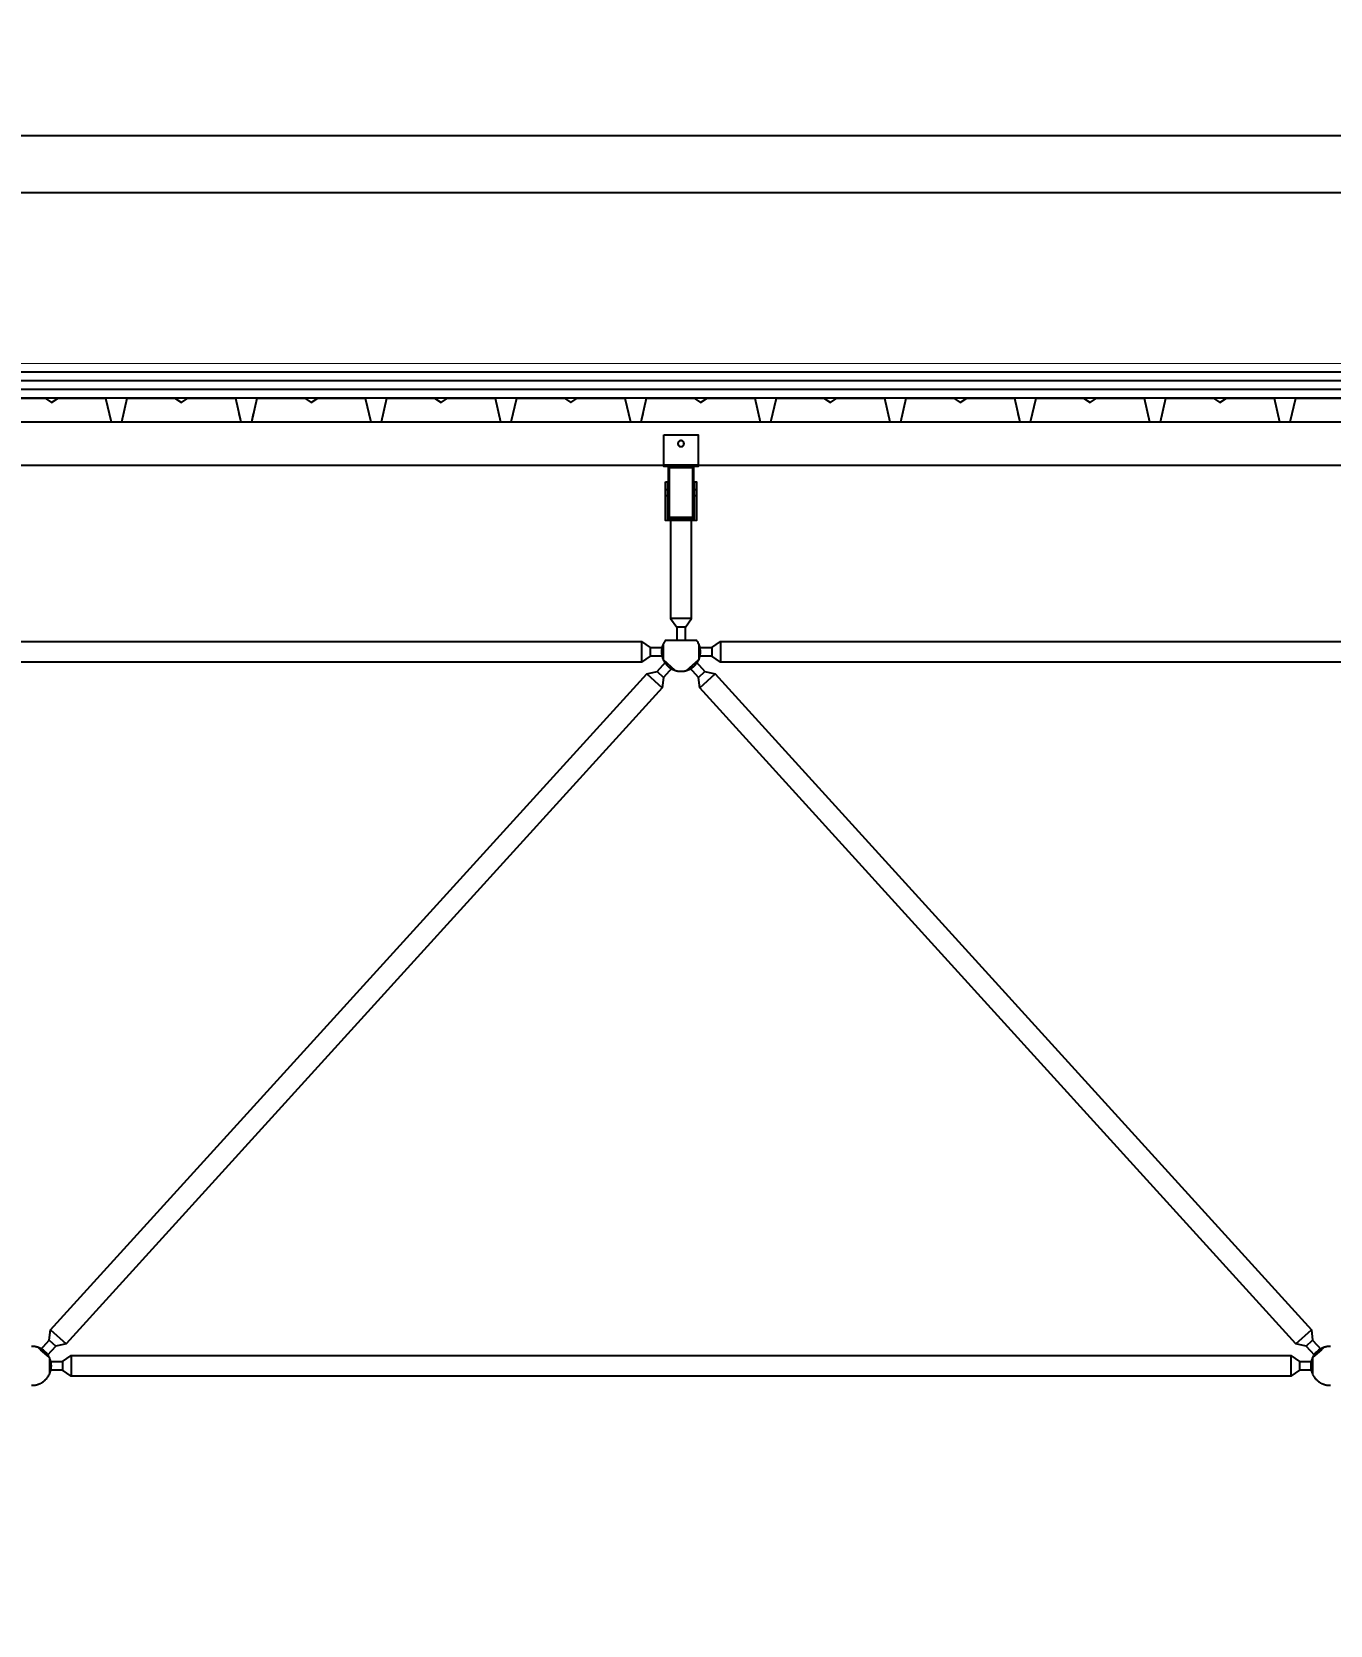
# Model space of a CAD drawing. Header units: centimetres. Extents: x 77182 to 116086, y 20619 to 33555.
# Drawn here: x 111164.7 to 111464.7, y 22503.5 to 22871.6 of the extents above; entities that cross this region are included whole.
import ezdxf

# ---------------------------------------------------------------- set-up
doc = ezdxf.new("R2010")
doc.units = ezdxf.units.CM
doc.header["$LTSCALE"] = 100
for name, color, linetype in [('A-ANNO-DIMS', 187, 'Continuous'), ('A-ELEV-02', 253, 'Continuous'), ('A-ELEV-04', 250, 'Continuous'), ('A-WALL-INSL', 249, 'Continuous'), ('A-WALL-SNWPNL', 200, 'Continuous'), ('S-STEL', 3, 'Continuous')]:
    doc.layers.add(name, color=color, linetype=linetype)
doc.styles.add('Fields_100', font='act_simplex.shx', dxfattribs={"width": 0.8, "height": 20})
doc.linetypes.add('BATTING', pattern='A,0.00254,-2.54,[134,ltypeshp.shx,S=2.54,R=0,X=-2.54,Y=0],-5.08,[134,ltypeshp.shx,S=2.54,R=180,X=2.54,Y=0],-2.54', length=10.16254)
doc.dimstyles.new('FIELDS_100', dxfattribs={"dimscale": 0, "dimtxt": 20, "dimasz": 5, "dimexe": 5, "dimexo": 5, "dimgap": 5, "dimtad": 0, "dimdec": 0, "dimzin": 0, "dimdsep": 46, "dimtxsty": 'Fields_100', "dimblk": 'DOT', "dimcen": 0.09, "dimclrt": 50, "dimadec": 0, "dimazin": 0, "dimtfac": 1, "dimtdec": 0, "dimtix": 1, "dimtofl": 0, "dimtmove": 1, "dimatfit": 3, "dimfxl": 5, "dimfxlon": 1, "dimtolj": 1, "dimtzin": 0, "dimarcsym": 0})

# ---------------------------------------------------------------- blocks, each defined once
blk = doc.blocks.new('_Dot')
at = {"color": 0, "linetype": 'ByBlock', "lineweight": -2}
blk.add_line((-0.5, 0), (-1, 0), dxfattribs=at)
at = {"color": 0, "linetype": 'ByBlock', "const_width": 0.5}
blk.add_lwpolyline([(-0.25, 0, 1), (0.25, 0, 1)], format="xyb", close=True, dxfattribs=at)
blk = doc.blocks.new('*D21')
at = {"layer": 'A-ANNO-DIMS', "color": 0, "lineweight": -2, "transparency": 16777216}
for p, q in [((110264.7, 23343.48), (110264.7, 23353.48)), ((112064.7, 23343.48), (112064.7, 23353.48)), ((110269.7, 23348.48), (111133.03, 23348.48)), ((112059.7, 23348.48), (111196.36, 23348.48))]:
    blk.add_line(p, q, dxfattribs=at)
at = {"layer": 'DEFPOINTS', "color": 0, "transparency": 16777216}
for p in [(112064.7, 23348.48), (110264.7, 22503.48), (112064.7, 22503.48)]:
    blk.add_point(p, dxfattribs=at)
at = {"layer": 'A-ANNO-DIMS', "color": 0, "lineweight": -2, "transparency": 16777216, "xscale": 5, "yscale": 5, "zscale": 5, "rotation": 180}
blk.add_blockref('_Dot', (110264.7, 23348.48), dxfattribs=at)
at = {"layer": 'A-ANNO-DIMS', "color": 0, "lineweight": -2, "transparency": 16777216, "xscale": 5, "yscale": 5, "zscale": 5}
blk.add_blockref('_Dot', (112064.7, 23348.48), dxfattribs=at)
at = {"layer": 'A-ANNO-DIMS', "color": 50, "transparency": 16777216, "insert": (111164.7, 23348.48), "char_height": 20, "attachment_point": 5, "style": 'Fields_100'}
blk.add_mtext('\\A1;1800', dxfattribs=at)

msp = doc.modelspace()

# ---------------------------------------------------------------- linework, layer by layer
at = {"layer": 'A-ELEV-02'}
for points in [[(103019.7, 22781.49), (112087.2, 22781.49)], [(103019.7, 22771.49), (112087.2, 22771.49)], [(111318.7, 22771.49), (111310.7, 22771.49)], [(111311.1, 22765.89), (111311.6, 22765.89)], [(111311.1, 22764.49), (111311.6, 22764.49)], [(111317.8, 22765.89), (111318.3, 22765.89)], [(111317.8, 22764.49), (111318.3, 22764.49)], [(111312.28, 22758.69), (111312.28, 22736.09), (111313.7, 22734.09), (111313.7, 22731.09)], [(111315.7, 22731.09), (111315.7, 22734.09), (111317.11, 22736.09), (111317.11, 22758.69)], [(111317.11, 22736.09), (111312.28, 22736.09)], [(111315.7, 22734.09), (111313.7, 22734.09)], [(111018.8, 22729.39), (111021.8, 22729.39), (111023.8, 22730.8), (111305.6, 22730.8), (111307.6, 22729.39), (111310.6, 22729.39)], [(111305.6, 22730.8), (111305.6, 22725.97)], [(111311.1, 22731.09), (111311.01, 22730.97), (111310.93, 22730.84), (111310.85, 22730.71), (111310.77, 22730.58), (111310.7, 22730.45), (111310.63, 22730.31), (111310.56, 22730.17), (111310.51, 22730.02), (111310.45, 22729.88), (111310.43, 22729.8), (111310.4, 22729.73), (111310.38, 22729.65), (111310.36, 22729.57), (111310.34, 22729.5), (111310.32, 22729.42), (111310.3, 22729.34), (111310.28, 22729.26), (111310.27, 22729.19), (111310.26, 22729.11), (111310.24, 22729.03), (111310.23, 22728.95), (111310.22, 22728.87), (111310.22, 22728.79), (111310.21, 22728.71), (111310.2, 22728.63), (111310.2, 22728.55), (111310.2, 22728.47), (111310.2, 22728.39), (111310.2, 22728.31), (111310.2, 22728.23), (111310.2, 22728.15), (111310.21, 22728.07), (111310.21, 22727.99), (111310.22, 22727.92), (111310.23, 22727.84), (111310.24, 22727.76), (111310.25, 22727.68), (111310.28, 22727.53), (111310.31, 22727.37), (111310.35, 22727.22), (111310.39, 22727.07), (111310.44, 22726.93), (111310.49, 22726.79), (111310.55, 22726.65), (111310.61, 22726.51), (111310.67, 22726.37), (111310.74, 22726.24), (111310.81, 22726.11), (111310.89, 22725.98), (111310.98, 22725.86), (111311.07, 22725.73), (111311.16, 22725.61), (111311.26, 22725.49), (111311.36, 22725.37), (111311.47, 22725.25), (111311.52, 22725.2), (111311.58, 22725.14), (111311.64, 22725.09), (111311.69, 22725.04), (111311.75, 22724.98), (111311.81, 22724.93), (111311.88, 22724.88), (111311.94, 22724.83), (111312, 22724.78), (111312.07, 22724.74), (111312.13, 22724.69), (111312.2, 22724.65), (111312.26, 22724.6), (111312.33, 22724.56), (111312.4, 22724.52), (111312.47, 22724.48), (111312.54, 22724.44), (111312.61, 22724.4), (111312.68, 22724.36), (111312.75, 22724.33), (111312.82, 22724.3), (111312.9, 22724.26), (111312.97, 22724.23), (111313.04, 22724.2), (111313.12, 22724.17), (111313.19, 22724.15), (111313.27, 22724.12), (111313.34, 22724.1), (111313.49, 22724.05), (111313.64, 22724.01), (111313.79, 22723.98), (111313.95, 22723.95), (111314.1, 22723.93), (111314.25, 22723.91), (111314.4, 22723.9), (111314.55, 22723.89), (111314.7, 22723.89), (111314.85, 22723.89), (111315, 22723.9), (111315.15, 22723.91), (111315.3, 22723.93), (111315.45, 22723.95), (111315.6, 22723.98), (111315.75, 22724.01), (111315.9, 22724.05), (111316.05, 22724.1), (111316.13, 22724.12), (111316.2, 22724.15), (111316.28, 22724.17), (111316.35, 22724.2), (111316.43, 22724.23), (111316.5, 22724.26), (111316.57, 22724.3), (111316.64, 22724.33), (111316.71, 22724.36), (111316.79, 22724.4), (111316.86, 22724.44), (111316.93, 22724.48), (111316.99, 22724.52), (111317.06, 22724.56), (111317.13, 22724.6), (111317.2, 22724.65), (111317.26, 22724.69), (111317.33, 22724.74), (111317.39, 22724.78), (111317.46, 22724.83), (111317.52, 22724.88), (111317.58, 22724.93), (111317.64, 22724.98), (111317.7, 22725.04), (111317.76, 22725.09), (111317.82, 22725.14), (111317.87, 22725.2), (111317.93, 22725.25), (111318.04, 22725.37), (111318.14, 22725.49), (111318.24, 22725.61), (111318.33, 22725.73), (111318.42, 22725.86), (111318.5, 22725.98), (111318.58, 22726.11), (111318.65, 22726.24), (111318.72, 22726.37), (111318.79, 22726.51), (111318.85, 22726.65), (111318.9, 22726.79), (111318.95, 22726.93), (111319, 22727.07), (111319.04, 22727.22), (111319.08, 22727.37), (111319.11, 22727.53), (111319.14, 22727.68), (111319.15, 22727.76), (111319.16, 22727.84), (111319.17, 22727.92), (111319.18, 22727.99), (111319.19, 22728.07), (111319.19, 22728.15), (111319.19, 22728.23), (111319.2, 22728.31), (111319.2, 22728.39), (111319.2, 22728.47), (111319.19, 22728.55), (111319.19, 22728.63), (111319.19, 22728.71), (111319.18, 22728.79), (111319.17, 22728.87), (111319.16, 22728.95), (111319.15, 22729.03), (111319.14, 22729.11), (111319.13, 22729.19), (111319.11, 22729.26), (111319.09, 22729.34), (111319.08, 22729.42), (111319.06, 22729.5), (111319.04, 22729.57), (111319.02, 22729.65), (111318.99, 22729.73), (111318.97, 22729.8), (111318.94, 22729.88), (111318.89, 22730.02), (111318.83, 22730.17), (111318.77, 22730.31), (111318.7, 22730.45), (111318.63, 22730.58), (111318.55, 22730.71), (111318.47, 22730.84), (111318.38, 22730.97), (111318.3, 22731.09)], [(111310.6, 22730.24), (111310.6, 22726.53)], [(111311.1, 22731.09), (111318.3, 22731.09)], [(111318.8, 22729.39), (111321.8, 22729.39), (111323.8, 22730.8), (111605.6, 22730.8), (111607.6, 22729.39), (111610.6, 22729.39)], [(111318.8, 22730.24), (111318.8, 22726.53)], [(111323.8, 22730.8), (111323.8, 22725.97)], [(111310.6, 22727.39), (111307.6, 22727.39), (111305.6, 22725.97), (111023.8, 22725.97), (111021.8, 22727.39), (111018.8, 22727.39)], [(111307.6, 22729.39), (111307.6, 22727.39)], [(111310.57, 22726.6), (111313.31, 22724.11)], [(111316.08, 22724.11), (111318.83, 22726.6)], [(111610.6, 22727.39), (111607.6, 22727.39), (111605.6, 22725.97), (111323.8, 22725.97), (111321.8, 22727.39), (111318.8, 22727.39)], [(111321.8, 22729.39), (111321.8, 22727.39)], [(111306.79, 22723.28), (111310.36, 22720.03)], [(111309.18, 22723.81), (111310.66, 22722.46)], [(111318.73, 22722.46), (111320.21, 22723.81)], [(111319.03, 22720.03), (111322.61, 22723.28)], [(111168.73, 22569.31), (111170.21, 22567.97)], [(111169.03, 22571.74), (111172.61, 22568.5)], [(111456.79, 22568.5), (111460.36, 22571.74)], [(111459.18, 22567.97), (111460.66, 22569.31)], [(111164.6, 22558.89), (111164.7, 22558.89), (111164.8, 22558.89), (111164.9, 22558.89), (111165, 22558.9), (111165.1, 22558.9), (111165.2, 22558.92), (111165.31, 22558.93), (111165.41, 22558.94), (111165.52, 22558.96), (111165.62, 22558.98), (111165.73, 22559.01), (111165.83, 22559.03), (111165.94, 22559.06), (111166.04, 22559.09), (111166.15, 22559.13), (111166.25, 22559.16), (111166.35, 22559.2), (111166.46, 22559.25), (111166.56, 22559.29), (111166.66, 22559.34), (111166.76, 22559.39), (111166.86, 22559.44), (111166.96, 22559.5), (111167.06, 22559.56), (111167.16, 22559.62), (111167.26, 22559.68), (111167.35, 22559.75), (111167.44, 22559.82), (111167.53, 22559.89), (111167.62, 22559.97), (111167.71, 22560.04), (111167.8, 22560.12), (111167.88, 22560.2), (111167.96, 22560.29), (111168.04, 22560.37), (111168.12, 22560.46), (111168.19, 22560.55), (111168.26, 22560.64), (111168.33, 22560.73), (111168.4, 22560.83), (111168.46, 22560.92), (111168.53, 22561.02), (111168.58, 22561.12), (111168.64, 22561.22), (111168.69, 22561.32), (111168.75, 22561.42), (111168.79, 22561.52), (111168.84, 22561.63), (111168.88, 22561.73), (111168.92, 22561.83), (111168.96, 22561.94), (111168.99, 22562.04), (111169.02, 22562.15), (111169.05, 22562.25), (111169.08, 22562.36), (111169.1, 22562.46), (111169.12, 22562.57), (111169.14, 22562.67), (111169.16, 22562.78), (111169.17, 22562.88), (111169.18, 22562.98), (111169.19, 22563.08), (111169.19, 22563.19), (111169.2, 22563.29), (111169.2, 22563.39), (111169.2, 22563.49), (111169.19, 22563.59), (111169.19, 22563.69), (111169.18, 22563.79), (111169.17, 22563.89), (111169.16, 22564), (111169.14, 22564.1), (111169.12, 22564.21), (111169.1, 22564.31), (111169.08, 22564.41), (111169.05, 22564.52), (111169.02, 22564.62), (111168.99, 22564.73), (111168.96, 22564.83), (111168.92, 22564.94), (111168.88, 22565.04), (111168.84, 22565.15), (111168.79, 22565.25), (111168.75, 22565.35), (111168.69, 22565.45), (111168.64, 22565.55), (111168.58, 22565.65), (111168.53, 22565.75), (111168.46, 22565.85), (111168.4, 22565.94), (111168.33, 22566.04), (111168.26, 22566.13), (111168.19, 22566.22), (111168.12, 22566.31), (111168.04, 22566.4), (111167.96, 22566.49), (111167.88, 22566.57), (111167.8, 22566.65), (111167.71, 22566.73), (111167.62, 22566.81), (111167.53, 22566.88), (111167.44, 22566.95), (111167.35, 22567.02), (111167.26, 22567.09), (111167.16, 22567.15), (111167.06, 22567.21), (111166.96, 22567.27), (111166.86, 22567.33), (111166.76, 22567.38), (111166.66, 22567.43), (111166.56, 22567.48), (111166.46, 22567.53), (111166.35, 22567.57), (111166.25, 22567.61), (111166.15, 22567.65), (111166.04, 22567.68), (111165.94, 22567.71), (111165.83, 22567.74), (111165.73, 22567.77), (111165.62, 22567.79), (111165.52, 22567.81), (111165.41, 22567.83), (111165.31, 22567.84), (111165.2, 22567.86), (111165.1, 22567.87), (111165, 22567.88), (111164.9, 22567.88), (111164.8, 22567.89), (111164.7, 22567.89), (111164.6, 22567.89)], [(111166.08, 22567.67), (111168.83, 22565.17)], [(111168.8, 22564.39), (111171.8, 22564.39), (111173.8, 22565.8), (111455.6, 22565.8), (111457.6, 22564.39), (111460.6, 22564.39)], [(111168.8, 22565.24), (111168.8, 22561.53)], [(111173.8, 22565.8), (111173.8, 22560.97)], [(111455.6, 22565.8), (111455.6, 22560.97)], [(111464.8, 22567.89), (111464.7, 22567.89), (111464.6, 22567.89), (111464.5, 22567.88), (111464.4, 22567.88), (111464.29, 22567.87), (111464.19, 22567.86), (111464.09, 22567.84), (111463.98, 22567.83), (111463.88, 22567.81), (111463.77, 22567.79), (111463.67, 22567.77), (111463.56, 22567.74), (111463.46, 22567.71), (111463.35, 22567.68), (111463.25, 22567.65), (111463.15, 22567.61), (111463.04, 22567.57), (111462.94, 22567.53), (111462.83, 22567.48), (111462.73, 22567.43), (111462.63, 22567.38), (111462.53, 22567.33), (111462.43, 22567.27), (111462.33, 22567.21), (111462.24, 22567.15), (111462.14, 22567.09), (111462.04, 22567.02), (111461.95, 22566.95), (111461.86, 22566.88), (111461.77, 22566.81), (111461.68, 22566.73), (111461.6, 22566.65), (111461.52, 22566.57), (111461.43, 22566.49), (111461.36, 22566.4), (111461.28, 22566.31), (111461.2, 22566.22), (111461.13, 22566.13), (111461.06, 22566.04), (111461, 22565.94), (111460.93, 22565.85), (111460.87, 22565.75), (111460.81, 22565.65), (111460.75, 22565.55), (111460.7, 22565.45), (111460.65, 22565.35), (111460.6, 22565.25), (111460.56, 22565.15), (111460.51, 22565.04), (111460.47, 22564.94), (111460.44, 22564.83), (111460.4, 22564.73), (111460.37, 22564.62), (111460.34, 22564.52), (111460.32, 22564.41), (111460.29, 22564.31), (111460.27, 22564.21), (111460.25, 22564.1), (111460.24, 22564), (111460.23, 22563.89), (111460.22, 22563.79), (111460.21, 22563.69), (111460.2, 22563.59), (111460.2, 22563.49), (111460.2, 22563.39), (111460.2, 22563.29), (111460.2, 22563.19), (111460.21, 22563.08), (111460.22, 22562.98), (111460.23, 22562.88), (111460.24, 22562.78), (111460.25, 22562.67), (111460.27, 22562.57), (111460.29, 22562.46), (111460.32, 22562.36), (111460.34, 22562.25), (111460.37, 22562.15), (111460.4, 22562.04), (111460.44, 22561.94), (111460.47, 22561.83), (111460.51, 22561.73), (111460.56, 22561.63), (111460.6, 22561.52), (111460.65, 22561.42), (111460.7, 22561.32), (111460.75, 22561.22), (111460.81, 22561.12), (111460.87, 22561.02), (111460.93, 22560.92), (111461, 22560.83), (111461.06, 22560.73), (111461.13, 22560.64), (111461.2, 22560.55), (111461.28, 22560.46), (111461.36, 22560.37), (111461.43, 22560.29), (111461.52, 22560.2), (111461.6, 22560.12), (111461.68, 22560.04), (111461.77, 22559.97), (111461.86, 22559.89), (111461.95, 22559.82), (111462.04, 22559.75), (111462.14, 22559.68), (111462.24, 22559.62), (111462.33, 22559.56), (111462.43, 22559.5), (111462.53, 22559.44), (111462.63, 22559.39), (111462.73, 22559.34), (111462.83, 22559.29), (111462.94, 22559.25), (111463.04, 22559.2), (111463.15, 22559.16), (111463.25, 22559.13), (111463.35, 22559.09), (111463.46, 22559.06), (111463.56, 22559.03), (111463.67, 22559.01), (111463.77, 22558.98), (111463.88, 22558.96), (111463.98, 22558.94), (111464.09, 22558.93), (111464.19, 22558.92), (111464.29, 22558.9), (111464.4, 22558.9), (111464.5, 22558.89), (111464.6, 22558.89), (111464.7, 22558.89), (111464.8, 22558.89)], [(111460.57, 22565.17), (111463.31, 22567.67)], [(111460.6, 22565.24), (111460.6, 22561.53)], [(111460.6, 22562.39), (111457.6, 22562.39), (111455.6, 22560.97), (111173.8, 22560.97), (111171.8, 22562.39), (111168.8, 22562.39)], [(111171.8, 22564.39), (111171.8, 22562.39)], [(111457.6, 22564.39), (111457.6, 22562.39)]]:
    msp.add_lwpolyline(points, dxfattribs=at)
for points in [[(111310.7, 22778.49), (111318.7, 22778.49), (111318.7, 22771.19), (111310.7, 22771.19)], [(111315.4, 22776.49), (111315.4, 22776.5), (111315.4, 22776.52), (111315.4, 22776.53), (111315.39, 22776.55), (111315.39, 22776.57), (111315.39, 22776.58), (111315.39, 22776.6), (111315.39, 22776.61), (111315.38, 22776.63), (111315.38, 22776.65), (111315.37, 22776.66), (111315.37, 22776.68), (111315.37, 22776.7), (111315.36, 22776.71), (111315.35, 22776.73), (111315.35, 22776.74), (111315.34, 22776.76), (111315.33, 22776.78), (111315.33, 22776.79), (111315.32, 22776.81), (111315.31, 22776.82), (111315.3, 22776.84), (111315.29, 22776.85), (111315.28, 22776.87), (111315.27, 22776.88), (111315.26, 22776.9), (111315.25, 22776.91), (111315.24, 22776.93), (111315.23, 22776.94), (111315.22, 22776.96), (111315.21, 22776.97), (111315.19, 22776.98), (111315.18, 22776.99), (111315.17, 22777.01), (111315.15, 22777.02), (111315.14, 22777.03), (111315.12, 22777.04), (111315.11, 22777.05), (111315.1, 22777.06), (111315.08, 22777.07), (111315.07, 22777.08), (111315.05, 22777.09), (111315.03, 22777.1), (111315.02, 22777.11), (111315, 22777.12), (111314.99, 22777.12), (111314.97, 22777.13), (111314.96, 22777.14), (111314.94, 22777.14), (111314.92, 22777.15), (111314.91, 22777.15), (111314.89, 22777.16), (111314.87, 22777.16), (111314.86, 22777.17), (111314.84, 22777.17), (111314.82, 22777.17), (111314.81, 22777.18), (111314.79, 22777.18), (111314.78, 22777.18), (111314.76, 22777.18), (111314.74, 22777.19), (111314.73, 22777.19), (111314.71, 22777.19), (111314.7, 22777.19), (111314.68, 22777.19), (111314.67, 22777.19), (111314.65, 22777.19), (111314.63, 22777.18), (111314.62, 22777.18), (111314.6, 22777.18), (111314.59, 22777.18), (111314.57, 22777.17), (111314.55, 22777.17), (111314.54, 22777.17), (111314.52, 22777.16), (111314.5, 22777.16), (111314.49, 22777.15), (111314.47, 22777.15), (111314.46, 22777.14), (111314.44, 22777.14), (111314.42, 22777.13), (111314.41, 22777.12), (111314.39, 22777.12), (111314.38, 22777.11), (111314.36, 22777.1), (111314.34, 22777.09), (111314.33, 22777.08), (111314.31, 22777.07), (111314.3, 22777.06), (111314.28, 22777.05), (111314.27, 22777.04), (111314.26, 22777.03), (111314.24, 22777.02), (111314.23, 22777.01), (111314.22, 22776.99), (111314.2, 22776.98), (111314.19, 22776.97), (111314.18, 22776.96), (111314.17, 22776.94), (111314.15, 22776.93), (111314.14, 22776.91), (111314.13, 22776.9), (111314.12, 22776.88), (111314.11, 22776.87), (111314.1, 22776.85), (111314.09, 22776.84), (111314.08, 22776.82), (111314.08, 22776.81), (111314.07, 22776.79), (111314.06, 22776.78), (111314.05, 22776.76), (111314.05, 22776.74), (111314.04, 22776.73), (111314.03, 22776.71), (111314.03, 22776.7), (111314.02, 22776.68), (111314.02, 22776.66), (111314.02, 22776.65), (111314.01, 22776.63), (111314.01, 22776.61), (111314.01, 22776.6), (111314, 22776.58), (111314, 22776.57), (111314, 22776.55), (111314, 22776.53), (111314, 22776.52), (111314, 22776.5), (111314, 22776.49), (111314, 22776.47), (111314, 22776.46), (111314, 22776.44), (111314, 22776.42), (111314, 22776.41), (111314, 22776.39), (111314.01, 22776.38), (111314.01, 22776.36), (111314.01, 22776.34), (111314.02, 22776.33), (111314.02, 22776.31), (111314.02, 22776.29), (111314.03, 22776.28), (111314.03, 22776.26), (111314.04, 22776.25), (111314.05, 22776.23), (111314.05, 22776.21), (111314.06, 22776.2), (111314.07, 22776.18), (111314.08, 22776.17), (111314.08, 22776.15), (111314.09, 22776.13), (111314.1, 22776.12), (111314.11, 22776.1), (111314.12, 22776.09), (111314.13, 22776.07), (111314.14, 22776.06), (111314.15, 22776.05), (111314.17, 22776.03), (111314.18, 22776.02), (111314.19, 22776), (111314.2, 22775.99), (111314.22, 22775.98), (111314.23, 22775.97), (111314.24, 22775.95), (111314.26, 22775.94), (111314.27, 22775.93), (111314.28, 22775.92), (111314.3, 22775.91), (111314.31, 22775.9), (111314.33, 22775.89), (111314.34, 22775.88), (111314.36, 22775.87), (111314.38, 22775.86), (111314.39, 22775.86), (111314.41, 22775.85), (111314.42, 22775.84), (111314.44, 22775.84), (111314.46, 22775.83), (111314.47, 22775.82), (111314.49, 22775.82), (111314.5, 22775.81), (111314.52, 22775.81), (111314.54, 22775.81), (111314.55, 22775.8), (111314.57, 22775.8), (111314.59, 22775.8), (111314.6, 22775.79), (111314.62, 22775.79), (111314.63, 22775.79), (111314.65, 22775.79), (111314.67, 22775.79), (111314.68, 22775.79), (111314.7, 22775.79), (111314.71, 22775.79), (111314.73, 22775.79), (111314.74, 22775.79), (111314.76, 22775.79), (111314.78, 22775.79), (111314.79, 22775.79), (111314.81, 22775.8), (111314.82, 22775.8), (111314.84, 22775.8), (111314.86, 22775.81), (111314.87, 22775.81), (111314.89, 22775.81), (111314.91, 22775.82), (111314.92, 22775.82), (111314.94, 22775.83), (111314.96, 22775.84), (111314.97, 22775.84), (111314.99, 22775.85), (111315, 22775.86), (111315.02, 22775.86), (111315.03, 22775.87), (111315.05, 22775.88), (111315.07, 22775.89), (111315.08, 22775.9), (111315.1, 22775.91), (111315.11, 22775.92), (111315.12, 22775.93), (111315.14, 22775.94), (111315.15, 22775.95), (111315.17, 22775.97), (111315.18, 22775.98), (111315.19, 22775.99), (111315.21, 22776), (111315.22, 22776.02), (111315.23, 22776.03), (111315.24, 22776.05), (111315.25, 22776.06), (111315.26, 22776.07), (111315.27, 22776.09), (111315.28, 22776.1), (111315.29, 22776.12), (111315.3, 22776.13), (111315.31, 22776.15), (111315.32, 22776.17), (111315.33, 22776.18), (111315.33, 22776.2), (111315.34, 22776.21), (111315.35, 22776.23), (111315.35, 22776.25), (111315.36, 22776.26), (111315.37, 22776.28), (111315.37, 22776.29), (111315.37, 22776.31), (111315.38, 22776.33), (111315.38, 22776.34), (111315.39, 22776.36), (111315.39, 22776.38), (111315.39, 22776.39), (111315.39, 22776.41), (111315.39, 22776.42), (111315.4, 22776.44), (111315.4, 22776.46), (111315.4, 22776.47)], [(111311.1, 22767.69), (111311.6, 22767.69), (111311.6, 22759.19), (111317.8, 22759.19), (111317.8, 22767.69), (111318.3, 22767.69), (111318.3, 22758.69), (111311.1, 22758.69)], [(111166.72, 22567.09), (111168.73, 22569.31), (111169.03, 22571.74), (111306.79, 22723.28), (111309.18, 22723.81), (111311.2, 22726.03), (111312.68, 22724.68), (111310.66, 22722.46), (111310.36, 22720.03), (111172.61, 22568.5), (111170.21, 22567.97), (111168.2, 22565.75)], [(111461.2, 22565.75), (111459.18, 22567.97), (111456.79, 22568.5), (111319.03, 22720.03), (111318.73, 22722.46), (111316.72, 22724.68), (111318.2, 22726.03), (111320.21, 22723.81), (111322.61, 22723.28), (111460.36, 22571.74), (111460.66, 22569.31), (111462.68, 22567.09)]]:
    msp.add_lwpolyline(points, close=True, dxfattribs=at)
at = {"layer": 'A-ELEV-04'}
for p, q in [((112125.24, 22847.63), (92209.45, 22847.63)), ((94028.29, 22834.5), (112086.65, 22834.5))]:
    msp.add_line(p, q, dxfattribs=at)
at = {"layer": 'A-WALL-INSL', "ltscale": 0.002, "const_width": 0.2}
msp.add_lwpolyline([(112094.7, 22794.99), (94022.2, 22794.99)], dxfattribs=at)
at = {"layer": 'A-WALL-INSL', "linetype": 'BATTING', "ltscale": 0.002}
for points in [[(112094.7, 22792.99), (94022.2, 22792.99)], [(112094.7, 22788.99), (94022.2, 22788.99)]]:
    msp.add_lwpolyline(points, dxfattribs=at)
at = {"layer": 'A-WALL-INSL', "ltscale": 0.002}
for points in [[(112094.7, 22790.99), (94022.2, 22790.99)], [(112094.7, 22786.99), (94022.2, 22786.99)]]:
    msp.add_lwpolyline(points, dxfattribs=at)
at = {"layer": 'A-WALL-SNWPNL', "ltscale": 100}
for points in [[(111156.74, 22786.99), (111167.74, 22786.99), (111169.24, 22785.99), (111170.74, 22786.99), (111181.74, 22786.99), (111182.99, 22781.49), (111185.49, 22781.49), (111186.74, 22786.99), (111197.74, 22786.99), (111199.24, 22785.99), (111200.74, 22786.99), (111211.74, 22786.99), (111212.99, 22781.49), (111215.49, 22781.49), (111215.93, 22783.44)], [(111212.54, 22783.44), (111212.99, 22781.49), (111215.49, 22781.49), (111216.74, 22786.99), (111227.74, 22786.99), (111229.24, 22785.99), (111230.74, 22786.99), (111241.74, 22786.99), (111242.99, 22781.49), (111245.49, 22781.49), (111246.74, 22786.99), (111257.74, 22786.99), (111259.24, 22785.99), (111260.74, 22786.99), (111271.74, 22786.99), (111272.99, 22781.49), (111275.49, 22781.49), (111276.74, 22786.99), (111287.74, 22786.99), (111289.24, 22785.99), (111290.74, 22786.99), (111301.74, 22786.99), (111302.99, 22781.49), (111305.49, 22781.49), (111305.93, 22783.44)], [(111302.54, 22783.44), (111302.99, 22781.49), (111305.49, 22781.49), (111306.74, 22786.99), (111317.74, 22786.99), (111319.24, 22785.99), (111320.74, 22786.99), (111331.74, 22786.99), (111332.99, 22781.49), (111335.49, 22781.49), (111336.74, 22786.99), (111347.74, 22786.99), (111349.24, 22785.99), (111350.74, 22786.99), (111361.74, 22786.99), (111362.99, 22781.49), (111365.49, 22781.49), (111366.74, 22786.99), (111377.74, 22786.99), (111379.24, 22785.99), (111380.74, 22786.99), (111391.74, 22786.99), (111392.99, 22781.49), (111395.49, 22781.49), (111395.93, 22783.44)], [(111392.54, 22783.44), (111392.99, 22781.49), (111395.49, 22781.49), (111396.74, 22786.99), (111407.74, 22786.99), (111409.24, 22785.99), (111410.74, 22786.99), (111421.74, 22786.99), (111422.99, 22781.49), (111425.49, 22781.49), (111426.74, 22786.99), (111437.74, 22786.99), (111439.24, 22785.99), (111440.74, 22786.99), (111451.74, 22786.99), (111452.99, 22781.49), (111455.49, 22781.49), (111456.74, 22786.99), (111467.74, 22786.99)]]:
    msp.add_lwpolyline(points, dxfattribs=at)
at = {"layer": 'S-STEL'}
msp.add_lwpolyline([(111317.7, 22759.19), (111317.7, 22771.19), (111311.7, 22771.19), (111311.7, 22759.19)], dxfattribs=at)
msp.add_lwpolyline([(111317.4, 22770.89), (111312, 22770.89), (111312, 22759.49), (111317.4, 22759.49)], close=True, dxfattribs=at)

# ---------------------------------------------------------------- dimensions: what is measured, and where the dimension line sits
at = {"layer": 'A-ANNO-DIMS'}
dim = msp.add_linear_dim(base=(112064.7, 23348.48), p1=(110264.7, 22503.48), p2=(112064.7, 22503.48), dimstyle='FIELDS_100', override={"dimscale": 1}, dxfattribs=at)
dim.commit()
dim.dimension.update_dxf_attribs({"geometry": '*D21', "text_midpoint": (111164.7, 23348.48)})

doc.saveas('drawing.dxf')
